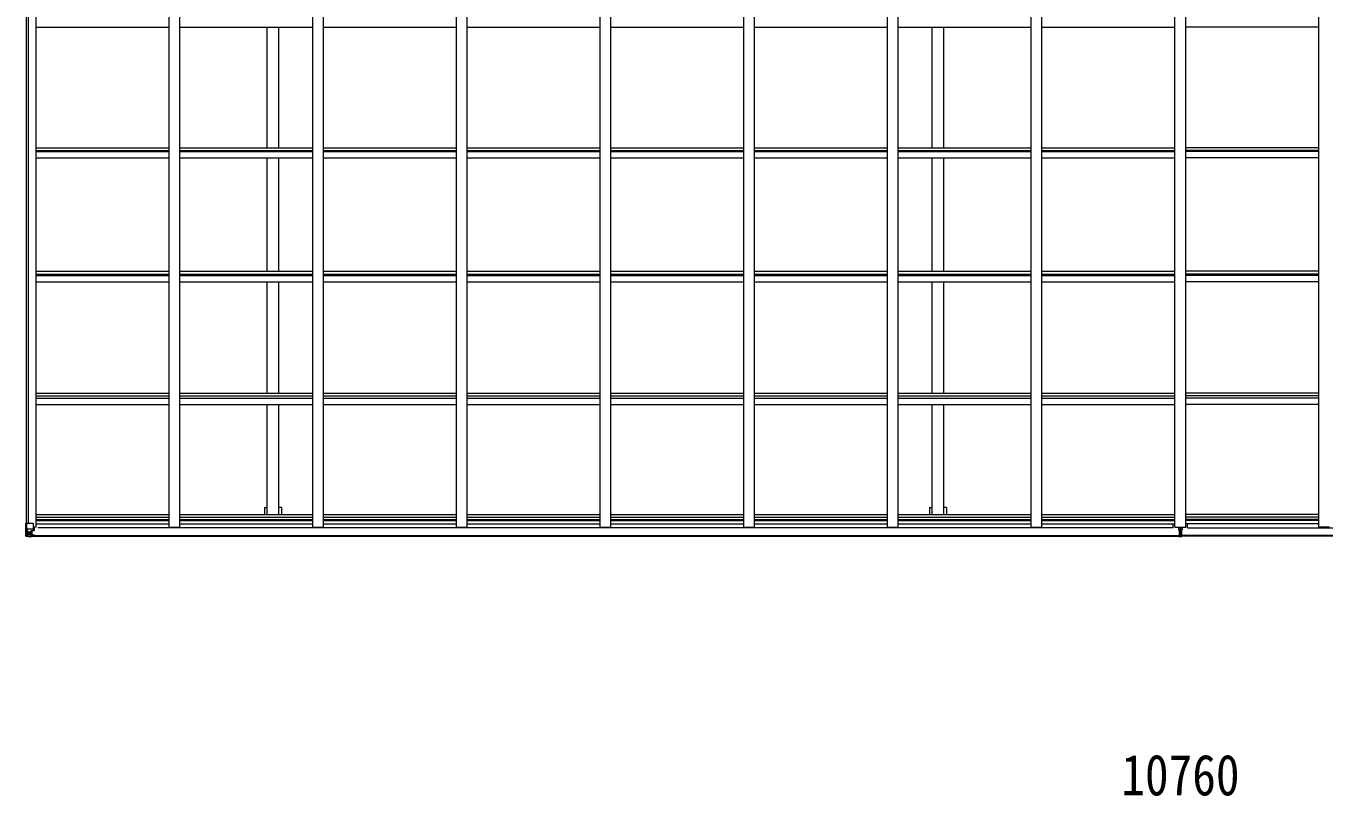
# Model space of a CAD drawing. Units: millimetres at full size, sheet at 1:40; details may follow other scales. Extents: x -11181 to 11305, y -7804 to 7716.
# Drawn here: x -1660 to 4392, y 630 to 4219 of the extents above; entities that cross this region are included whole.
import ezdxf
from ezdxf.enums import TextEntityAlignment as Align

# ---------------------------------------------------------------- set-up
doc = ezdxf.new("R2010")
doc.units = ezdxf.units.MM
doc.header["$LTSCALE"] = 40
for name, color, linetype, lineweight in [('0-1_本体', 4, 'Continuous', 9), ('0-2_部品', 7, 'Continuous', 9), ('0-4_TABLE1', 3, 'Continuous', 9), ('0-A_寸法', 6, 'Continuous', 9)]:
    doc.layers.add(name, color=color, linetype=linetype, lineweight=lineweight)
doc.styles.add('ＭＳ ゴシック', font='')
doc.styles.get('ＭＳ ゴシック').set_extended_font_data('MS Gothic')

msp = doc.modelspace()

# ---------------------------------------------------------------- linework, layer by layer
at = {"layer": '0-1_本体'}
for p, q in [((-1612.76, 1883.67), (-1612.76, 6600.03)), ((-992.76, 1883.67), (-992.76, 6600.03)), ((-942.76, 1883.67), (-942.76, 6600.03)), ((-322.76, 1883.67), (-322.76, 6600.03)), ((-272.76, 1883.67), (-272.76, 6600.03)), ((347.24, 1883.67), (347.24, 6600.03)), ((397.24, 1883.67), (397.24, 6600.03)), ((1017.24, 1883.67), (1017.24, 6600.03)), ((1067.24, 1883.67), (1067.24, 6600.03)), ((1687.24, 1883.67), (1687.24, 6600.03)), ((1737.24, 1883.67), (1737.24, 6600.03)), ((2357.24, 1883.67), (2357.24, 6600.03)), ((2407.24, 1883.67), (2407.24, 6600.03)), ((3027.24, 1883.67), (3027.24, 6600.03)), ((3077.24, 1883.67), (3077.24, 6600.03)), ((3697.24, 1883.67), (3697.24, 6600.03)), ((3747.24, 1883.67), (3747.24, 6600.03)), ((4367.24, 1883.67), (4367.24, 6600.03)), ((-1657.76, 1902.13), (-1657.76, 6581.57)), ((-1647.93, 1902.13), (-1647.93, 6581.57)), ((-1612.76, 4213.85), (-992.76, 4213.85)), ((-942.76, 4213.85), (-322.76, 4213.85)), ((-535.26, 3651.21), (-535.26, 4213.85)), ((-480.26, 3651.21), (-480.26, 4213.85)), ((-272.76, 4213.85), (347.24, 4213.85)), ((397.24, 4213.85), (1017.24, 4213.85)), ((1067.24, 4213.85), (1687.24, 4213.85)), ((1737.24, 4213.85), (2357.24, 4213.85)), ((2407.24, 4213.85), (3027.24, 4213.85)), ((2564.74, 3651.21), (2564.74, 4213.85)), ((2619.74, 3651.21), (2619.74, 4213.85)), ((3077.24, 4213.85), (3697.24, 4213.85)), ((4367.24, 4213.85), (3747.24, 4213.85)), ((-1612.76, 3651.21), (-992.76, 3651.21)), ((-1612.76, 3638.19), (-992.76, 3638.19)), ((-1612.76, 3634.36), (-992.76, 3634.36)), ((-942.76, 3651.21), (-322.76, 3651.21)), ((-942.76, 3638.19), (-322.76, 3638.19)), ((-942.76, 3634.36), (-322.76, 3634.36)), ((-272.76, 3651.21), (347.24, 3651.21)), ((-272.76, 3638.19), (347.24, 3638.19)), ((-272.76, 3634.36), (347.24, 3634.36)), ((397.24, 3651.21), (1017.24, 3651.21)), ((397.24, 3638.19), (1017.24, 3638.19)), ((397.24, 3634.36), (1017.24, 3634.36)), ((1067.24, 3651.21), (1687.24, 3651.21)), ((1067.24, 3638.19), (1687.24, 3638.19)), ((1067.24, 3634.36), (1687.24, 3634.36)), ((1737.24, 3651.21), (2357.24, 3651.21)), ((1737.24, 3638.19), (2357.24, 3638.19)), ((1737.24, 3634.36), (2357.24, 3634.36)), ((2407.24, 3651.21), (3027.24, 3651.21)), ((2407.24, 3638.19), (3027.24, 3638.19)), ((2407.24, 3634.36), (3027.24, 3634.36)), ((3077.24, 3651.21), (3697.24, 3651.21)), ((3077.24, 3638.19), (3697.24, 3638.19)), ((3077.24, 3634.36), (3697.24, 3634.36)), ((4367.24, 3651.21), (3747.24, 3651.21)), ((4367.24, 3638.19), (3747.24, 3638.19)), ((4367.24, 3634.36), (3747.24, 3634.36)), ((-1612.76, 3604.56), (-992.76, 3604.56)), ((-942.76, 3604.56), (-322.76, 3604.56)), ((-535.26, 3075.85), (-535.26, 3604.56)), ((-480.26, 3075.85), (-480.26, 3604.56)), ((-272.76, 3604.56), (347.24, 3604.56)), ((397.24, 3604.56), (1017.24, 3604.56)), ((1067.24, 3604.56), (1687.24, 3604.56)), ((1737.24, 3604.56), (2357.24, 3604.56)), ((2407.24, 3604.56), (3027.24, 3604.56)), ((2564.74, 3075.85), (2564.74, 3604.56)), ((2619.74, 3075.85), (2619.74, 3604.56)), ((3077.24, 3604.56), (3697.24, 3604.56)), ((4367.24, 3604.56), (3747.24, 3604.56)), ((-1612.77, 3062.9), (-992.76, 3062.9)), ((-1612.76, 3075.85), (-992.76, 3075.85)), ((-1612.76, 3055.5), (-992.76, 3055.5)), ((-1612.76, 3026.1), (-992.76, 3026.1)), ((-942.76, 3075.85), (-322.76, 3075.85)), ((-942.76, 3062.9), (-322.76, 3062.9)), ((-942.76, 3055.5), (-322.76, 3055.5)), ((-942.76, 3026.1), (-322.76, 3026.1)), ((-535.26, 2507.48), (-535.26, 3026.1)), ((-480.26, 2507.48), (-480.26, 3026.1)), ((-272.76, 3075.85), (347.24, 3075.85)), ((-272.76, 3062.9), (347.24, 3062.9)), ((-272.76, 3055.5), (347.24, 3055.5)), ((-272.76, 3026.1), (347.24, 3026.1)), ((397.24, 3075.85), (1017.24, 3075.85)), ((397.24, 3062.9), (1017.24, 3062.9)), ((397.24, 3055.5), (1017.24, 3055.5)), ((397.24, 3026.1), (1017.24, 3026.1)), ((1067.24, 3075.85), (1687.24, 3075.85)), ((1067.24, 3062.9), (1687.24, 3062.9)), ((1067.24, 3055.5), (1687.24, 3055.5)), ((1067.24, 3026.1), (1687.24, 3026.1)), ((1737.24, 3075.85), (2357.24, 3075.85)), ((1737.24, 3062.9), (2357.24, 3062.9)), ((1737.24, 3055.5), (2357.24, 3055.5)), ((1737.24, 3026.1), (2357.24, 3026.1)), ((2407.24, 3075.85), (3027.24, 3075.85)), ((2407.24, 3062.9), (3027.24, 3062.9)), ((2407.24, 3055.5), (3027.24, 3055.5)), ((2407.24, 3026.1), (3027.24, 3026.1)), ((2564.74, 2507.48), (2564.74, 3026.1)), ((2619.74, 2507.48), (2619.74, 3026.1)), ((3077.24, 3075.85), (3697.24, 3075.85)), ((3077.24, 3062.9), (3697.23, 3062.9)), ((3077.24, 3055.5), (3697.24, 3055.5)), ((3077.24, 3026.1), (3697.24, 3026.1)), ((4367.24, 3075.85), (3747.24, 3075.85)), ((4367.24, 3055.5), (3747.24, 3055.5)), ((4367.24, 3026.1), (3747.24, 3026.1)), ((4367.24, 3062.9), (3747.26, 3062.9)), ((-1612.76, 2507.48), (-992.76, 2507.48)), ((-1612.76, 2494.65), (-992.76, 2494.65)), ((-1612.76, 2484.49), (-992.76, 2484.49)), ((-942.76, 2507.48), (-322.76, 2507.48)), ((-942.76, 2494.65), (-322.76, 2494.65)), ((-942.76, 2484.49), (-322.76, 2484.49)), ((-272.76, 2507.48), (347.24, 2507.48)), ((-272.76, 2494.65), (347.24, 2494.65)), ((-272.76, 2484.49), (347.24, 2484.49)), ((397.24, 2507.48), (1017.24, 2507.48)), ((397.24, 2494.65), (1017.24, 2494.65)), ((397.24, 2484.49), (1017.24, 2484.49)), ((1067.24, 2507.48), (1687.24, 2507.48)), ((1067.24, 2494.65), (1687.24, 2494.65)), ((1067.24, 2484.49), (1687.24, 2484.49)), ((1737.24, 2507.48), (2357.24, 2507.48)), ((1737.24, 2494.65), (2357.24, 2494.65)), ((1737.24, 2484.49), (2357.24, 2484.49)), ((2407.24, 2507.48), (3027.24, 2507.48)), ((2407.24, 2494.65), (3027.24, 2494.65)), ((2407.24, 2484.49), (3027.24, 2484.49)), ((3077.24, 2507.48), (3697.24, 2507.48)), ((3077.24, 2494.65), (3697.24, 2494.65)), ((3077.24, 2484.49), (3697.24, 2484.49)), ((4367.24, 2507.48), (3747.24, 2507.48)), ((4367.24, 2494.65), (3747.24, 2494.65)), ((4367.24, 2484.49), (3747.24, 2484.49)), ((-1612.76, 2455.53), (-992.76, 2455.53)), ((-942.76, 2455.53), (-322.76, 2455.53)), ((-535.26, 1942.53), (-535.26, 2455.53)), ((-480.26, 1942.53), (-480.26, 2455.53)), ((-272.76, 2455.53), (347.24, 2455.53)), ((397.24, 2455.53), (1017.24, 2455.53)), ((1067.24, 2455.53), (1687.24, 2455.53)), ((1737.24, 2455.53), (2357.24, 2455.53)), ((2407.24, 2455.53), (3027.24, 2455.53)), ((2564.74, 1942.53), (2564.74, 2455.53)), ((2619.74, 1942.53), (2619.74, 2455.53)), ((3077.24, 2455.53), (3697.24, 2455.53)), ((4367.24, 2455.53), (3747.24, 2455.53)), ((-1612.76, 1942.53), (-992.76, 1942.53)), ((-942.76, 1942.53), (-322.76, 1942.53)), ((-547.26, 1975.36), (-535.26, 1975.36)), ((-547.26, 1975.36), (-547.26, 1942.53)), ((-468.26, 1975.36), (-480.26, 1975.36)), ((-468.26, 1975.36), (-468.26, 1942.53)), ((-272.76, 1942.53), (347.24, 1942.53)), ((397.24, 1942.53), (1017.24, 1942.53)), ((1067.24, 1942.53), (1687.24, 1942.53)), ((1737.24, 1942.53), (2357.24, 1942.53)), ((2407.24, 1942.53), (3027.24, 1942.53)), ((2552.74, 1975.36), (2564.74, 1975.36)), ((2552.74, 1975.36), (2552.74, 1942.53)), ((2631.74, 1975.36), (2619.74, 1975.36)), ((2631.74, 1975.36), (2631.74, 1942.53)), ((3077.24, 1942.53), (3697.24, 1942.53)), ((4367.24, 1942.53), (3747.24, 1942.53)), ((-1612.76, 1883.67), (-1625.76, 1883.67)), ((-1612.76, 1929.71), (-992.76, 1929.71)), ((-1612.76, 1918.36), (-992.76, 1918.36)), ((-1612.76, 1914.57), (-992.76, 1914.57)), ((-1612.76, 1898.62), (-992.76, 1898.62)), ((3688.24, 1880.34), (-1603.76, 1880.34)), ((-992.76, 1883.67), (-942.76, 1883.67)), ((-942.76, 1929.71), (-322.76, 1929.71)), ((-942.76, 1918.36), (-322.76, 1918.36)), ((-942.76, 1914.57), (-322.76, 1914.57)), ((-942.76, 1898.62), (-322.76, 1898.62)), ((-322.76, 1883.67), (-272.76, 1883.67)), ((-272.76, 1929.71), (347.24, 1929.71)), ((-272.76, 1918.36), (347.24, 1918.36)), ((-272.76, 1914.57), (347.24, 1914.57)), ((-272.76, 1898.62), (347.24, 1898.62)), ((347.24, 1883.67), (397.24, 1883.67)), ((397.24, 1929.71), (1017.24, 1929.71)), ((397.24, 1918.36), (1017.24, 1918.36)), ((397.24, 1914.57), (1017.24, 1914.57)), ((397.24, 1898.62), (1017.24, 1898.62)), ((1017.24, 1883.67), (1067.24, 1883.67)), ((1067.24, 1929.71), (1687.24, 1929.71)), ((1067.24, 1918.36), (1687.24, 1918.36)), ((1067.24, 1914.57), (1687.24, 1914.57)), ((1067.24, 1898.62), (1687.24, 1898.62)), ((1687.24, 1883.67), (1737.24, 1883.67)), ((1737.24, 1929.71), (2357.24, 1929.71)), ((1737.24, 1918.36), (2357.24, 1918.36)), ((1737.24, 1914.57), (2357.24, 1914.57)), ((1737.24, 1898.62), (2357.24, 1898.62)), ((2357.24, 1883.67), (2407.24, 1883.67)), ((2407.24, 1929.71), (3027.24, 1929.71)), ((2407.24, 1918.36), (3027.24, 1918.36)), ((2407.24, 1914.57), (3027.24, 1914.57)), ((2407.24, 1898.62), (3027.24, 1898.62)), ((3027.24, 1883.67), (3077.24, 1883.67)), ((3077.24, 1929.71), (3697.24, 1929.71)), ((3077.24, 1918.36), (3697.24, 1918.36)), ((3077.24, 1914.57), (3697.24, 1914.57)), ((3077.24, 1898.62), (3697.24, 1898.62)), ((3688.24, 1880.34), (3688.24, 1898.62)), ((3697.24, 1883.67), (3747.24, 1883.67)), ((4367.24, 1929.71), (3747.24, 1929.71)), ((4367.24, 1918.36), (3747.24, 1918.36)), ((4367.24, 1914.57), (3747.24, 1914.57)), ((4367.24, 1898.62), (3747.24, 1898.62)), ((3756.24, 1880.34), (3756.24, 1898.62)), ((3756.24, 1880.34), (9048.24, 1880.34)), ((4417.24, 1883.67), (4367.24, 1883.67)), ((-1636.26, 1843.79), (3715.74, 1843.79)), ((-1636.26, 1841.36), (3715.74, 1841.36)), ((9080.74, 1843.79), (3728.74, 1843.79)), ((9080.74, 1841.36), (3728.74, 1841.36))]:
    msp.add_line(p, q, dxfattribs=at)
at = {"layer": '0-2_部品'}
for p, q in [((-1656.91, 1902.13), (-1626.76, 1902.13)), ((-1656.91, 1902.13), (-1656.91, 1841.55)), ((-1625.76, 1901.13), (-1625.76, 1868.04)), ((-1621.26, 1879.13), (-1625.76, 1879.13)), ((-1621.26, 1883.67), (-1621.26, 1867.26)), ((-1659.76, 1841.42), (-1659.76, 1841.46)), ((-1658.82, 1840.47), (-1658.82, 1840.43)), ((-1658.82, 1840.42), (-1658.82, 1840.42)), ((-1649.85, 1840.04), (-1657.77, 1840.51)), ((-1656.91, 1841.48), (-1656.91, 1841.55)), ((-1656.37, 1875.25), (-1649.76, 1875.47)), ((-1656.37, 1875.25), (-1652.23, 1863.17)), ((-1652.94, 1844.92), (-1655.68, 1841.26)), ((-1649.76, 1861.93), (-1652.09, 1861.9)), ((-1652.09, 1861.9), (-1652.09, 1848.43)), ((-1652.09, 1848.43), (-1649.76, 1848.37)), ((-1649.76, 1875.47), (-1625.76, 1875.47)), ((-1649.76, 1861.93), (-1637.76, 1861.93)), ((-1649.76, 1861.93), (-1649.76, 1861.93)), ((-1649.76, 1848.38), (-1637.76, 1848.38)), ((-1637.76, 1839.25), (-1649.76, 1840.03)), ((-1644.28, 1855.57), (-1644.28, 1856.53)), ((-1638.76, 1848.38), (-1637.76, 1848.38)), ((-1637.76, 1865.23), (-1637.76, 1839.13)), ((-1636.26, 1861.93), (-1637.76, 1861.93)), ((-1636.26, 1848.38), (-1637.76, 1848.38)), ((-1636.26, 1844.84), (-1637.76, 1844.84)), ((-1637.76, 1840.02), (-1631.26, 1839.62)), ((-1631.26, 1838.74), (-1637.76, 1839.13)), ((-1626.58, 1867.78), (-1636.93, 1866.12)), ((-1636.93, 1865.49), (-1626.58, 1867.14)), ((-1636.93, 1866.12), (-1636.93, 1865.49)), ((-1632.26, 1858.34), (-1636.26, 1858.34)), ((-1632.26, 1850.13), (-1636.26, 1850.13)), ((-1635.76, 1845.2), (-1636.26, 1845.2)), ((-1631.26, 1840.55), (-1636.26, 1840.63)), ((-1636.15, 1846.5), (-1632.26, 1846.5)), ((-1635.76, 1846.29), (-1635.76, 1846.13)), ((-1635.76, 1846.13), (-1635.76, 1846.13)), ((-1625.76, 1846.04), (-1635.76, 1846.13)), ((-1635.76, 1844.17), (-1635.76, 1846.13)), ((-1627.76, 1844.2), (-1635.76, 1844.2)), ((-1627.76, 1844.17), (-1635.76, 1844.17)), ((-1632.26, 1866.24), (-1632.26, 1846.27)), ((-1631.26, 1840.55), (-1631.26, 1841.36)), ((-1631.26, 1840.13), (-1631.26, 1840.55)), ((-1631.26, 1840.13), (-1631.26, 1839.62)), ((-1631.26, 1839.62), (-1631.26, 1838.74)), ((-1626.58, 1867.14), (-1626.58, 1867.78)), ((-1626.31, 1867.22), (-1622.26, 1867.26)), ((-1626.26, 1840.93), (-1626.26, 1841.36)), ((-1625.96, 1840.93), (-1626.26, 1840.93)), ((-1625.96, 1840.93), (-1624.27, 1841.36)), ((-1625.76, 1846.04), (-1625.76, 1844.43)), ((-1625.76, 1844.43), (-1620.76, 1844.43)), ((-1622.26, 1868.99), (-1621.26, 1868.98)), ((-1621.26, 1867.26), (-1622.26, 1867.26)), ((-1620.76, 1843.79), (-1620.76, 1844.43)), ((-1620.76, 1844.43), (-1619.76, 1844.43)), ((-1619.76, 1846.11), (-1619.76, 1846)), ((-1619.76, 1844.43), (-1619.76, 1846)), ((-1619.76, 1844.43), (-1619.76, 1843.79))]:
    msp.add_line(p, q, dxfattribs=at)
for points in [[(-1659.76, 1841.46), (-1659.76, 1902.13), (-1656.91, 1902.13)], [(-1658.82, 1840.42), (-1649.76, 1839.87), (-1637.76, 1839.13)], [(-1646.2, 1854.61), (-1647.16, 1854.61), (-1647.16, 1853.65), (-1646.2, 1853.65)], [(-1644.28, 1856.53), (-1645.24, 1856.53), (-1645.24, 1855.57)], [(-1645.24, 1852.69), (-1645.24, 1851.73), (-1644.28, 1851.73), (-1644.28, 1852.69)], [(-1643.32, 1853.65), (-1642.36, 1853.65), (-1642.36, 1854.61), (-1643.32, 1854.61)], [(-1631.26, 1840.13), (-1636.26, 1840.13), (-1636.26, 1865.6)], [(-1620.76, 1846.16), (-1635.76, 1846.29), (-1635.76, 1846.29)], [(-1635.76, 1845.2), (-1627.76, 1845.2), (-1627.76, 1843.79)], [(-1622.26, 1867.26), (-1622.26, 1868.99), (-1625.76, 1869.01)], [(-1625.76, 1846.04), (-1625.76, 1846.05), (-1619.76, 1846)]]:
    msp.add_lwpolyline(points, dxfattribs=at)
msp.add_circle((-1644.76, 1854.13), 5.3, dxfattribs=at)
for centre, radius, start, end in [((-1626.76, 1901.13), 1, 0, 90), ((-1658.76, 1841.46), 0.999, 180.04917, 266.5576), ((-1658.76, 1841.42), 0.999, 180.04917, 266.5576), ((-1658.76, 1841.42), 1, 179.99921, 266.49983), ((-1657.6, 1827.81), 12.7, 84.89689, 90.75534), ((-1655.63, 1841.43), 1.28, 177.54105, 228.82169), ((-1646.2, 1855.57), 0.96, 270, 0), ((-1646.2, 1852.69), 0.96, 0, 90), ((-1643.32, 1855.57), 0.96, 180, 270), ((-1643.32, 1852.69), 0.96, 90, 180), ((-1636.82, 1865.19), 0.937, 96.73234, 177.67791), ((-1636.82, 1864.56), 0.937, 96.73234, 177.67791), ((-1635.76, 1846.63), 0.5, 179.95536, 269.47105), ((-1635.76, 1843.7), 0.5, 89.99891, 179.99891), ((-1635.76, 1843.67), 0.5, 90.00309, 180.00198), ((-1635.74, 1846.81), 0.513, 178.95293, 268.11972), ((-1626.69, 1868.71), 0.937, 276.73234, 357.67791), ((-1626.69, 1868.07), 0.937, 276.73234, 357.67791), ((-1620.62, 1838.47), 7.69, 83.56574, 91.03001)]:
    msp.add_arc(centre, radius, start, end, dxfattribs=at)
for centre, major_axis, ratio, start_param, end_param in [((-1656.82, 1840.34), (2, -0.12), 0.060933, 2.0712557, 3.1453404), ((-1457.82, 1828.11), (201, -12.36), 0.060933, 3.1453404, 3.145839), ((-1655.65, 1872.9), (0.85, -2.32), 0.403757, 3.0087805, 3.9744392), ((-1656.63, 1843.44), (-0.02, -3), 0.466854, 0.125683, 0.7596956), ((-1654.96, 1848.51), (0.03, -5), 0.573921, 0.7672717, 1.551125), ((-1653.49, 1861.88), (0, -3), 0.468246, 1.5772882, 2.0127935), ((-1731.51, 1848.38), (81.75, 0), 0.061163, 6.2824128, 6.2831853)]:
    msp.add_ellipse(centre, major_axis=major_axis, ratio=ratio, start_param=start_param, end_param=end_param, dxfattribs=at)
at = {"layer": '0-4_TABLE1'}
for p, q in [((3713.74, 1883.67), (3713.74, 1872.78)), ((3720.74, 1879.84), (3720.74, 1883.67)), ((3720.74, 1879.84), (3723.74, 1879.84)), ((3720.74, 1879.84), (3720.74, 1872.77)), ((3723.74, 1879.84), (3723.74, 1883.67)), ((3723.74, 1879.84), (3723.74, 1872.77)), ((3730.74, 1883.67), (3730.74, 1872.78)), ((3713.74, 1872.28), (3720.74, 1872.34)), ((3713.74, 1870.9), (3720.74, 1870.84)), ((3715.74, 1844.34), (3715.74, 1842.84)), ((3720.74, 1842.54), (3715.74, 1842.84)), ((3715.74, 1842.84), (3715.74, 1839.84)), ((3715.74, 1839.84), (3720.59, 1839.55)), ((3716.74, 1870.88), (3716.74, 1859.01)), ((3716.74, 1859.01), (3720.74, 1859.04)), ((3716.74, 1859.01), (3716.74, 1850.77)), ((3716.74, 1850.77), (3720.74, 1850.84)), ((3716.74, 1850.77), (3716.74, 1847.17)), ((3716.74, 1847.17), (3720.74, 1847.24)), ((3716.74, 1847.17), (3716.74, 1845.34)), ((3716.74, 1845.34), (3720.74, 1845.34)), ((3720.59, 1839.55), (3722.24, 1839.44)), ((3720.74, 1872.77), (3723.74, 1872.77)), ((3720.74, 1872.77), (3720.74, 1863.13)), ((3720.74, 1863.13), (3723.74, 1863.13)), ((3720.74, 1863.13), (3720.74, 1856.06)), ((3720.74, 1856.06), (3723.74, 1856.06)), ((3720.74, 1845.34), (3720.74, 1856.06)), ((3720.74, 1845.34), (3720.74, 1842.54)), ((3722.24, 1842.45), (3720.74, 1842.54)), ((3728.74, 1842.85), (3722.24, 1842.45)), ((3722.24, 1839.44), (3722.24, 1842.45)), ((3723.74, 1872.77), (3723.74, 1863.13)), ((3730.74, 1871.4), (3723.74, 1871.34)), ((3723.74, 1863.13), (3723.74, 1856.06)), ((3723.74, 1845.34), (3723.74, 1856.06)), ((3723.74, 1847.24), (3727.74, 1847.24)), ((3723.74, 1845.34), (3727.74, 1845.34)), ((3727.74, 1870.88), (3727.74, 1859.04)), ((3727.74, 1847.24), (3727.74, 1845.34)), ((3728.74, 1844.34), (3728.74, 1842.85)), ((3730.74, 1872.28), (3730.74, 1871.4))]:
    msp.add_line(p, q, dxfattribs=at)
for points in [[(3720.74, 1872.84), (3713.74, 1872.78), (3713.74, 1872.28), (3713.74, 1871.4)], [(3720.74, 1871.34), (3713.74, 1871.4), (3713.74, 1870.9)], [(3722.24, 1839.44), (3728.74, 1839.84), (3728.74, 1842.85)], [(3723.74, 1872.34), (3730.74, 1872.28), (3730.74, 1872.78), (3723.74, 1872.84)], [(3723.74, 1870.84), (3730.74, 1870.9), (3730.74, 1871.4)], [(3723.74, 1859.04), (3727.74, 1859.04), (3727.74, 1850.84)], [(3723.74, 1850.84), (3727.74, 1850.84), (3727.74, 1847.24)]]:
    msp.add_lwpolyline(points, dxfattribs=at)
for centre, start, end in [((3716.74, 1844.34), 90, 180), ((3727.74, 1844.34), 0, 90)]:
    msp.add_arc(centre, 1, start, end, dxfattribs=at)
for centre, major_axis, ratio, start_param, end_param in [((3720.77, 1842.54), (0.18, 2.99), 0.008711, 1.5718618, 3.1415927), ((3548.87, 1853.05), (171.87, -10.52), 0.017422, 0.0000005, 0.0010659)]:
    msp.add_ellipse(centre, major_axis=major_axis, ratio=ratio, start_param=start_param, end_param=end_param, dxfattribs=at)

# ---------------------------------------------------------------- texts
at = {"layer": '0-A_寸法', "color": 7, "style": 'ＭＳ ゴシック', "width": 0.85}
msp.add_text('10760', height=190.6, dxfattribs=at).set_placement((3447.24, 575.58), align=Align.BOTTOM_LEFT)

doc.saveas('drawing.dxf')
